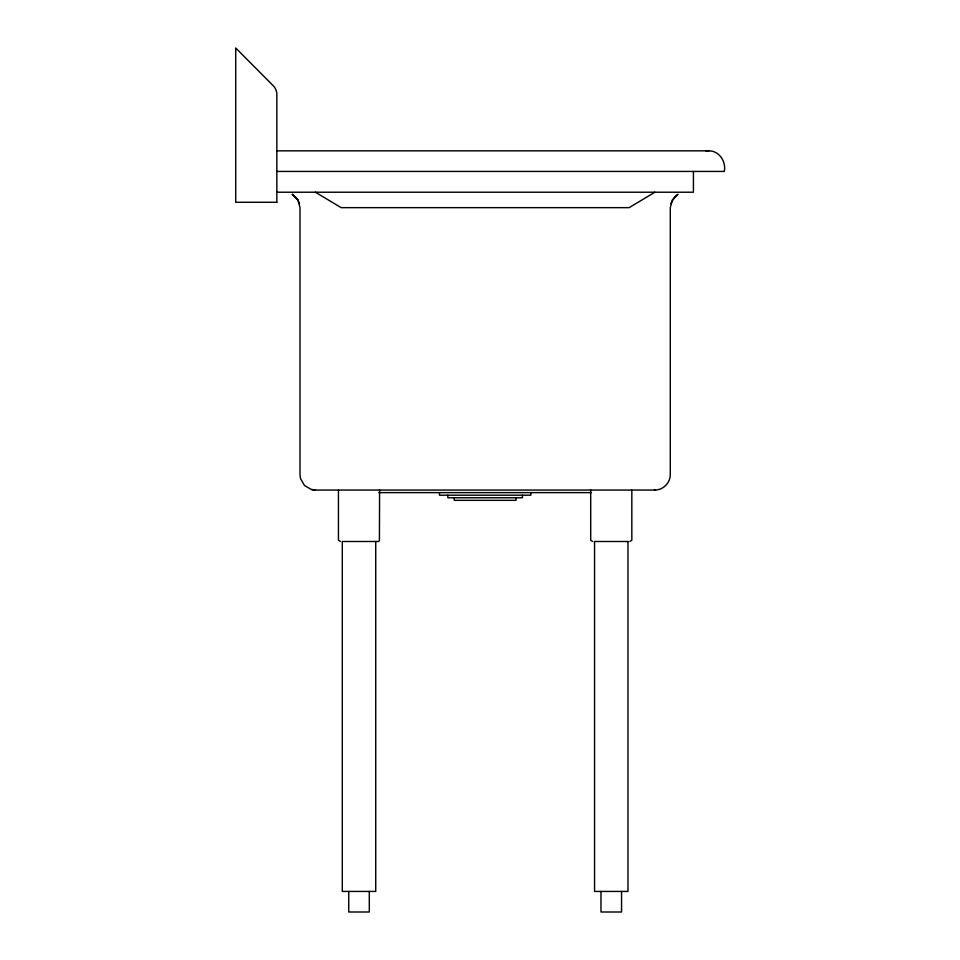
<?xml version="1.0" encoding="UTF-8"?>
<svg xmlns="http://www.w3.org/2000/svg" width="960" height="960" viewBox="0 0 960 960"><rect width="100%" height="100%" fill="white"/><g stroke="black" fill="none" stroke-linecap="round" stroke-linejoin="round"><path stroke-width="1.44" d="M670.812 203.652L674.808 196.74L678 194.292L672.348 199.932L670.284 207.648L670.284 474.624C670.332 482.88 663.12 490.104 654.852 490.056L654.48 489.528L654.828 490.056M654.852 192.216L629.148 207.648L341.148 207.648L315.432 192.216M706.2 151.212C717.636 148.68 726.564 160.752 724.284 171.432L276.852 171.432M276.852 150.852L708.888 150.852M276.852 192.216L693.432 192.216L693.432 171.432M315.936 490.056L654.348 490.056M378.828 492.624L591.456 492.624M340.392 541.488L338.448 540.204L338.448 490.056M592.632 541.488L590.7 540.204L590.7 490.056M629.892 541.488L631.836 540.204L631.836 490.056M311.664 489.528L315.468 490.056L311.436 489.528L304.524 485.532L300.528 478.62L300 474.624L300 207.648L297.936 199.932L292.32 194.292L297.936 199.932L299.472 203.652M621.552 891.432L621.552 912L600.984 912L600.984 891.432M530.808 492.624L530.808 495.204L439.476 495.204L439.476 492.624M522.432 495.204L522.432 497.772L447.852 497.772L447.852 495.204M516 497.772L516 500.34L454.284 500.34L454.284 497.772M379.596 490.056L379.416 540.84L378.3 541.488L342.3 541.488L342.3 891.432L375.732 891.432L375.732 541.488M369.3 891.432L369.3 912L348.732 912L348.732 891.432M276.852 202.284L235.716 202.284L235.716 48L273.228 85.716A12.468 12.468 0 0 1 276.852 94.512L276.852 202.284M627.984 541.488L594.552 541.488L594.552 891.432L627.984 891.432L627.984 541.488"/></g></svg>
